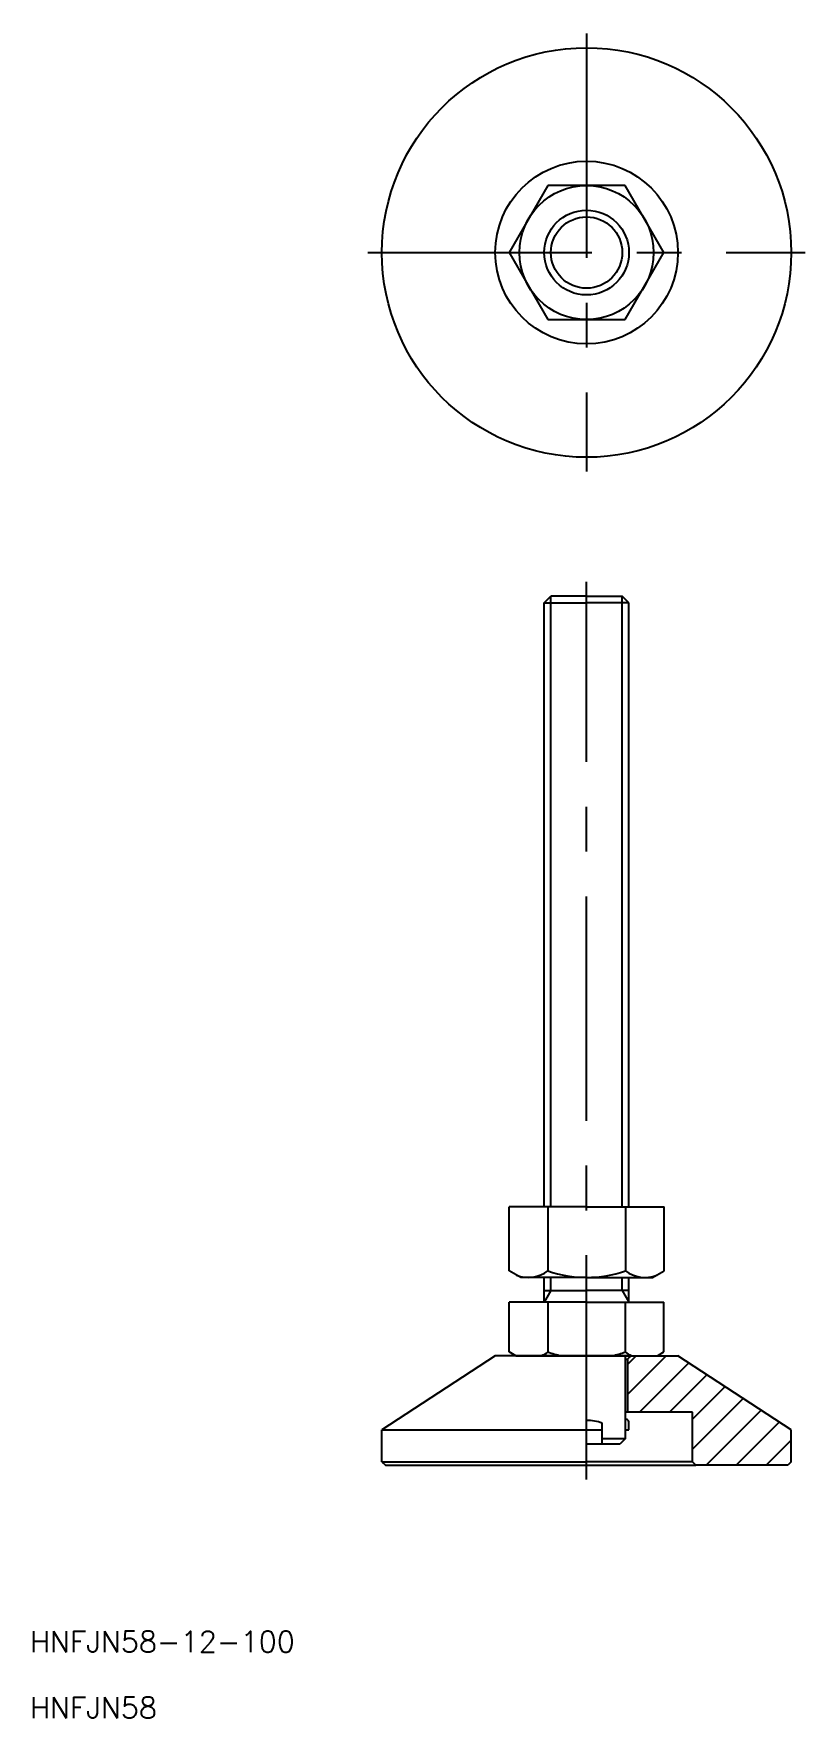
# Model space of a CAD drawing. Extents: x -78 to 31, y -36 to 203.
import ezdxf

# ---------------------------------------------------------------- set-up
doc = ezdxf.new("R2010")
doc.units = 0
doc.linetypes.add('CENTER', pattern=[50.8, 31.75, -6.35, 6.35, -6.35])
doc.layers.get('0').update_dxf_attribs({"linetype": 'CONTINUOUS'})
doc.layers.add('CENTER', color=1, linetype='CENTER')
doc.styles.get("Standard").update_dxf_attribs({"font": 'txt.shx', "height": 3, "bigfont": 'bigfont.shx'})

msp = doc.modelspace()

# ---------------------------------------------------------------- linework, layer by layer
at = {"color": 7, "linetype": 'CONTINUOUS'}
for p, q in [((-5.48, 181.25), (-10.97, 171.75)), ((5.48, 181.25), (-5.48, 181.25)), ((10.97, 171.75), (5.48, 181.25)), ((-10.97, 171.75), (-5.48, 162.25)), ((5.48, 162.25), (10.97, 171.75)), ((-5.48, 162.25), (5.48, 162.25)), ((-6, 122.15), (-5.05, 123.1)), ((-6, 36.6), (-6, 122.15)), ((-6, 122.15), (0, 122.15)), ((0, 123.1), (-5.05, 123.1)), ((0, 123.1), (5.05, 123.1)), ((6, 122.15), (0, 122.15)), ((6, 122.15), (5.05, 123.1)), ((6, 36.6), (6, 122.15)), ((0.01, 36.6), (-10.96, 36.6)), ((-10.96, 27.54), (-10.96, 36.6)), ((-5.47, 36.6), (-5.47, 27.54)), ((0.01, 36.6), (10.98, 36.6)), ((5.5, 36.6), (5.5, 27.54)), ((10.98, 27.54), (10.98, 36.6)), ((-9.33, 26.6), (-10.96, 27.54)), ((0.01, 26.6), (-9.33, 26.6)), ((-6, 23.1), (-6, 26.6)), ((0.01, 26.6), (9.36, 26.6)), ((6, 23.1), (6, 26.6)), ((9.36, 26.6), (10.98, 27.54)), ((-6, 24.74), (0, 24.74)), ((6, 24.74), (0, 24.74)), ((0, 23.1), (-10.97, 23.1)), ((-10.97, 16.04), (-10.97, 23.1)), ((-5.48, 23.1), (-5.48, 16.04)), ((0, 23.1), (10.97, 23.1)), ((5.48, 23.1), (5.48, 16.04)), ((10.97, 16.04), (10.97, 23.1)), ((-12.94, 15.5), (-29, 5)), ((-6.3, 15.5), (-12.94, 15.5)), ((-10.04, 15.5), (-10.97, 16.04)), ((-10.04, 15.5), (10.04, 15.5)), ((6.3, 15.5), (-6.3, 15.5)), ((5.5, 3.8), (5.5, 15.5)), ((5.5, 15), (5.8, 15)), ((6.3, 15.5), (5.8, 15)), ((5.8, 15), (5.8, 7.5)), ((6.3, 15.5), (12.94, 15.5)), ((10.04, 15.5), (10.97, 16.04)), ((29, 5), (12.94, 15.5)), ((0, 7.5), (0, 7.5)), ((0, 7.5), (0, 7.5)), ((15, 7.5), (5.5, 7.5)), ((15, 0.5), (15, 7.5)), ((-29, 0.5), (-29, 5)), ((-29, 5), (0, 5)), ((0, 5), (2.21, 5)), ((2.21, 3), (2.21, 5.97)), ((5.5, 5), (6, 5)), ((6, 5), (6, 5.97)), ((29, 0.5), (29, 5)), ((4.7, 3), (0, 3)), ((2.21, 3.8), (5.5, 3.8)), ((5.5, 3.8), (4.7, 3)), ((-29, 0.5), (-28.5, 0)), ((-29, 0.5), (0, 0.5)), ((-28.5, 0), (-15.5, 0)), ((-15.5, 0), (15.5, 0)), ((15, 0.5), (0, 0.5)), ((15, 0.5), (15.5, 0)), ((28.5, 0), (15.5, 0)), ((29, 0.5), (28.5, 0))]:
    msp.add_line(p, q, dxfattribs=at)
at = {"color": 3, "linetype": 'CONTINUOUS'}
for p, q in [((-5.05, 36.6), (-5.05, 123.1)), ((5.05, 36.6), (5.05, 123.1)), ((-5.05, 24.74), (-5.05, 26.6)), ((5.05, 24.74), (5.05, 26.6)), ((-5.05, 24.74), (-6, 23.1)), ((5.05, 24.74), (6, 23.1)), ((5.8, 14.29), (7.01, 15.5)), ((5.8, 10.04), (11.26, 15.5)), ((7.5, 7.5), (14.49, 14.49)), ((11.74, 7.5), (17.05, 12.81)), ((15, 6.51), (19.62, 11.13)), ((15, 2.27), (22.18, 9.46)), ((16.97, 0), (24.75, 7.78)), ((21.21, 0), (27.31, 6.1)), ((25.46, 0), (29, 3.54))]:
    msp.add_line(p, q, dxfattribs=at)
at = {"color": 7, "linetype": 'CONTINUOUS'}
for radius in [29, 12.94, 9.5, 6]:
    msp.add_circle((0, 171.75), radius, dxfattribs=at)
at = {"color": 3, "linetype": 'CONTINUOUS'}
msp.add_circle((0, 171.75), 5.05, dxfattribs=at)
at = {"color": 7, "linetype": 'CONTINUOUS'}
for centre, radius, start, end in [((-8.22, 31.08), 4.48, 247.7759, 307.7759), ((0.01, 43.1), 16.5, 250.5846, 270), ((0.01, 43.1), 16.5, 270, 289.4153), ((8.24, 31.08), 4.48, 232.224, 292.224), ((-8.23, 19.58), 4.48, 294.4044, 307.7759), ((0, 31.6), 16.5, 250.5846, 257.3582), ((0, 31.6), 16.5, 282.6417, 289.4153), ((8.23, 19.58), 4.48, 232.224, 245.5956), ((0, 0), 6.36, 69.696, 90), ((5.54, 6.03), 0.467, 352.0197, 94.581)]:
    msp.add_arc(centre, radius, start, end, dxfattribs=at)
at = {"layer": 'CENTER', "color": 1, "linetype": 'CENTER'}
for p, q in [((0, 202.75), (0, 140.75)), ((-31, 171.75), (31, 171.75)), ((0, -2), (0, 125.1))]:
    msp.add_line(p, q, dxfattribs=at)

# ---------------------------------------------------------------- texts
at = {"color": 7, "linetype": 'CONTINUOUS'}
for s, p in [('HNFJN58-12-100', (-78.87, -26.49)), ('HNFJN58', (-78.87, -35.84))]:
    msp.add_text(s, height=3, dxfattribs=at).set_placement(p)

doc.saveas('drawing.dxf')
